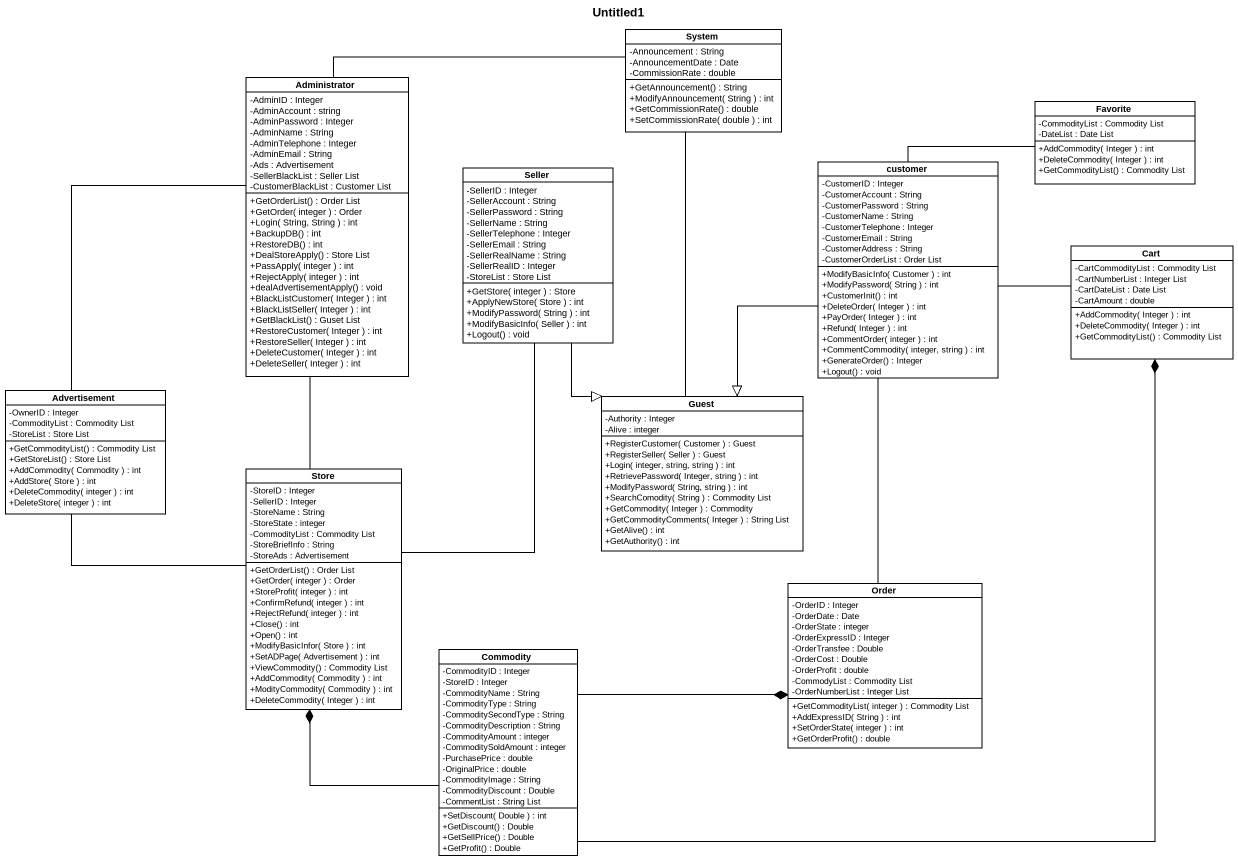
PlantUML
@startuml
title Untitled1
hide circle
hide empty members
skinparam classAttributeIconSize 0
class System {
  -Announcement : String
  -AnnouncementDate : Date
  -CommissionRate : double
  +GetAnnouncement() : String
  +ModifyAnnouncement( String ) : int
  +GetCommissionRate() : double
  +SetCommissionRate( double ) : int
}
class Administrator {
  -AdminID : Integer
  -AdminAccount : string
  -AdminPassword : Integer
  -AdminName : String
  -AdminTelephone : Integer
  -AdminEmail : String
  -Ads : Advertisement
  -SellerBlackList : Seller List
  -CustomerBlackList : Customer List
  +GetOrderList() : Order List
  +GetOrder( integer ) : Order
  +Login( String, String ) : int
  +BackupDB() : int
  +RestoreDB() : int
  +DealStoreApply() : Store List
  +PassApply( integer ) : int
  +RejectApply( integer ) : int
  +dealAdvertisementApply() : void
  +BlackListCustomer( Integer ) : int
  +BlackListSeller( Integer ) : int
  +GetBlackList() : Guset List
  +RestoreCustomer( Integer ) : int
  +RestoreSeller( Integer ) : int
  +DeleteCustomer( Integer ) : int
  +DeleteSeller( Integer ) : int
}
class Favorite {
  -CommodityList : Commodity List
  -DateList : Date List
  +AddCommodity( Integer ) : int
  +DeleteCommodity( Integer ) : int
  +GetCommodityList() : Commodity List
}
class Seller {
  -SellerID : Integer
  -SellerAccount : String
  -SellerPassword : String
  -SellerName : String
  -SellerTelephone : Integer
  -SellerEmail : String
  -SellerRealName : String
  -SellerRealID : Integer
  -StoreList : Store List
  +GetStore( integer ) : Store
  +ApplyNewStore( Store ) : int
  +ModifyPassword( String ) : int
  +ModifyBasicInfo( Seller ) : int
  +Logout() : void
}
class customer {
  -CustomerID : Integer
  -CustomerAccount : String
  -CustomerPassword : String
  -CustomerName : String
  -CustomerTelephone : Integer
  -CustomerEmail : String
  -CustomerAddress : String
  -CustomerOrderList : Order List
  +ModifyBasicInfo( Customer ) : int
  +ModifyPassword( String ) : int
  +CustomerInit() : int
  +DeleteOrder( Integer ) : int
  +PayOrder( Integer ) : int
  +Refund( Integer ) : int
  +CommentOrder( integer ) : int
  +CommentCommodity( integer, string ) : int
  +GenerateOrder() : Integer
  +Logout() : void
}
class Cart {
  -CartCommodityList : Commodity List
  -CartNumberList : Integer List
  -CartDateList : Date List
  -CartAmount : double
  +AddCommodity( Integer ) : int
  +DeleteCommodity( Integer ) : int
  +GetCommodityList() : Commodity List
}
class Advertisement {
  -OwnerID : Integer
  -CommodityList : Commodity List
  -StoreList : Store List
  +GetCommodityList() : Commodity List
  +GetStoreList() : Store List
  +AddCommodity( Commodity ) : int
  +AddStore( Store ) : int
  +DeleteCommodity( integer ) : int
  +DeleteStore( integer ) : int
}
class Guest {
  -Authority : Integer
  -Alive : integer
  +RegisterCustomer( Customer ) : Guest
  +RegisterSeller( Seller ) : Guest
  +Login( integer, string, string ) : int
  +RetrievePassword( Integer, string ) : int
  +ModifyPassword( String, string ) : int
  +SearchComodity( String ) : Commodity List
  +GetCommodity( Integer ) : Commodity
  +GetCommodityComments( Integer ) : String List
  +GetAlive() : int
  +GetAuthority() : int
}
class Store {
  -StoreID : Integer
  -SellerID : Integer
  -StoreName : String
  -StoreState : integer
  -CommodityList : Commodity List
  -StoreBriefInfo : String
  -StoreAds : Advertisement
  +GetOrderList() : Order List
  +GetOrder( integer ) : Order
  +StoreProfit( integer ) : int
  +ConfirmRefund( integer ) : int
  +RejectRefund( integer ) : int
  +Close() : int
  +Open() : int
  +ModifyBasicInfor( Store ) : int
  +SetADPage( Advertisement ) : int
  +ViewCommodity() : Commodity List
  +AddCommodity( Commodity ) : int
  +ModityCommodity( Commodity ) : int
  +DeleteCommodity( Integer ) : int
}
class Order {
  -OrderID : Integer
  -OrderDate : Date
  -OrderState : integer
  -OrderExpressID : Integer
  -OrderTransfee : Double
  -OrderCost : Double
  -OrderProfit : double
  -CommodyList : Commodity List
  -OrderNumberList : Integer List
  +GetCommodityList( integer ) : Commodity List
  +AddExpressID( String ) : int
  +SetOrderState( integer ) : int
  +GetOrderProfit() : double
}
class Commodity {
  -CommodityID : Integer
  -StoreID : Integer
  -CommodityName : String
  -CommodityType : String
  -CommoditySecondType : String
  -CommodityDescription : String
  -CommodityAmount : integer
  -CommoditySoldAmount : integer
  -PurchasePrice : double
  -OriginalPrice : double
  -CommodityImage : String
  -CommodityDiscount : Double
  -CommentList : String List
  +SetDiscount( Double ) : int
  +GetDiscount() : Double
  +GetSellPrice() : Double
  +GetProfit() : Double
}
System -- Guest
Administrator -right- System
Administrator -- Advertisement
Administrator -- Store
Seller --|> Guest
customer -up- Favorite
customer -right- Cart
customer --|> Guest
Cart *-- Commodity
Advertisement -right- Store
Store -up- Seller
Store *-- Commodity
Order -up- customer
Order *-left- Commodity
@enduml
